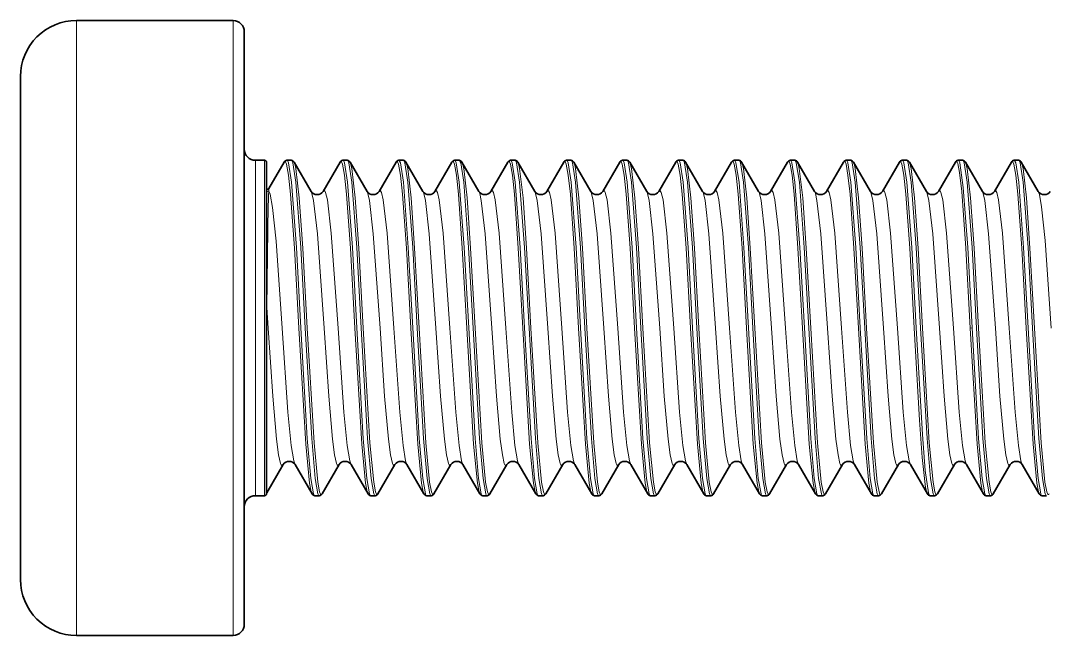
# Model space of a CAD drawing. Extents: x 145 to 857, y 42 to 790.
# Drawn here: x 145.5 to 154.67, y 291.33 to 296.83 of the extents above; entities that cross this region are included whole.
import ezdxf

# ---------------------------------------------------------------- set-up
doc = ezdxf.new("R2010")
doc.units = 0

msp = doc.modelspace()

# ---------------------------------------------------------------- linework, layer by layer
at = {"color": 7, "lineweight": 13, "ltscale": 0.035789}
for p, q in [((145.9994, 296.8292), (145.9994, 295.3976)), ((147.3994, 296.8292), (147.3994, 295.3976))]:
    msp.add_line(p, q, dxfattribs=at)
at = {"color": 7, "lineweight": 35, "ltscale": 0.035}
for p, q in [((147.3994, 296.8292), (145.9994, 296.8292)), ((147.3994, 291.3292), (145.9994, 291.3292))]:
    msp.add_line(p, q, dxfattribs=at)
at = {"color": 7, "lineweight": 35, "ltscale": 0.034488}
msp.add_line((147.4994, 296.7292), (147.4994, 295.3497), dxfattribs=at)
at = {"color": 7, "lineweight": 35, "ltscale": 0.029282}
msp.add_line((145.4994, 296.3292), (145.4994, 295.1579), dxfattribs=at)
at = {"color": 7, "lineweight": 13, "ltscale": 0.019522}
for p, q in [((147.5993, 295.5792), (147.5993, 294.7983)), ((147.6794, 295.5792), (147.6794, 294.7983))]:
    msp.add_line(p, q, dxfattribs=at)
at = {"color": 7, "lineweight": 35, "ltscale": 0.002}
for p, q in [((147.6794, 295.5792), (147.5993, 295.5792)), ((147.6794, 292.5792), (147.5993, 292.5792))]:
    msp.add_line(p, q, dxfattribs=at)
at = {"color": 7, "lineweight": 35, "ltscale": 0.00686}
msp.add_line((147.8557, 295.5629), (147.718, 295.3255), dxfattribs=at)
at = {"color": 7, "lineweight": 35, "ltscale": 0.00098381}
for p, q in [((147.9198, 295.5792), (147.8804, 295.5792)), ((148.4198, 295.5792), (148.3804, 295.5792)), ((148.9198, 295.5792), (148.8804, 295.5792)), ((149.4198, 295.5792), (149.3804, 295.5792)), ((149.9198, 295.5792), (149.8804, 295.5792)), ((150.4198, 295.5792), (150.3804, 295.5792)), ((150.9198, 295.5792), (150.8804, 295.5792)), ((151.4198, 295.5792), (151.3804, 295.5792)), ((151.9198, 295.5792), (151.8804, 295.5792)), ((152.4198, 295.5792), (152.3804, 295.5792)), ((152.9198, 295.5792), (152.8804, 295.5792)), ((153.4198, 295.5792), (153.3804, 295.5792)), ((153.9198, 295.5792), (153.8804, 295.5792)), ((154.4198, 295.5792), (154.3804, 295.5792)), ((148.1698, 292.5792), (148.1304, 292.5792)), ((148.6698, 292.5792), (148.6304, 292.5792)), ((149.1698, 292.5792), (149.1304, 292.5792)), ((149.6698, 292.5792), (149.6304, 292.5792)), ((150.1698, 292.5792), (150.1304, 292.5792)), ((150.6698, 292.5792), (150.6304, 292.5792)), ((151.1698, 292.5792), (151.1304, 292.5792)), ((151.6698, 292.5792), (151.6304, 292.5792)), ((152.1698, 292.5792), (152.1304, 292.5792)), ((152.6698, 292.5792), (152.6304, 292.5792)), ((153.1698, 292.5792), (153.1304, 292.5792)), ((153.6698, 292.5792), (153.6304, 292.5792)), ((154.1698, 292.5792), (154.1304, 292.5792)), ((154.6698, 292.5792), (154.6304, 292.5792))]:
    msp.add_line(p, q, dxfattribs=at)
at = {"color": 7, "lineweight": 35, "ltscale": 0.007571}
for p, q in [((147.9445, 295.5629), (148.0965, 295.3009)), ((148.3557, 295.5629), (148.2037, 295.3009)), ((148.4445, 295.5629), (148.5965, 295.3009)), ((148.8557, 295.5629), (148.7037, 295.3009)), ((148.9445, 295.5629), (149.0965, 295.3009)), ((149.3557, 295.5629), (149.2037, 295.3009)), ((149.4445, 295.5629), (149.5965, 295.3009)), ((149.8557, 295.5629), (149.7037, 295.3009)), ((149.9445, 295.5629), (150.0965, 295.3009)), ((150.3557, 295.5629), (150.2037, 295.3009)), ((150.4445, 295.5629), (150.5965, 295.3009)), ((150.8557, 295.5629), (150.7037, 295.3009)), ((150.9445, 295.5629), (151.0965, 295.3009)), ((151.3557, 295.5629), (151.2037, 295.3009)), ((151.4445, 295.5629), (151.5965, 295.3009)), ((151.8557, 295.5629), (151.7037, 295.3009)), ((151.9445, 295.5629), (152.0965, 295.3009)), ((152.3557, 295.5629), (152.2037, 295.3009)), ((152.4445, 295.5629), (152.5965, 295.3009)), ((152.8557, 295.5629), (152.7037, 295.3009)), ((152.9445, 295.5629), (153.0965, 295.3009)), ((153.3557, 295.5629), (153.2037, 295.3009)), ((153.4445, 295.5629), (153.5965, 295.3009)), ((153.8557, 295.5629), (153.7037, 295.3009)), ((153.9445, 295.5629), (154.0965, 295.3009)), ((154.3557, 295.5629), (154.2037, 295.3009)), ((154.4445, 295.5629), (154.5965, 295.3009))]:
    msp.add_line(p, q, dxfattribs=at)
at = {"color": 7, "lineweight": 35, "ltscale": 0.019261}
msp.add_line((147.6994, 295.5592), (147.6994, 294.7888), dxfattribs=at)
at = {"color": 7, "lineweight": 13, "ltscale": 0.101711}
for p, q in [((145.9994, 295.3976), (145.9994, 291.3292)), ((147.3994, 295.3976), (147.3994, 291.3292))]:
    msp.add_line(p, q, dxfattribs=at)
at = {"color": 7, "lineweight": 35, "ltscale": 0.098013}
msp.add_line((147.4994, 295.3497), (147.4994, 291.4292), dxfattribs=at)
at = {"color": 7, "lineweight": 13, "ltscale": 0.000495148}
msp.add_line((147.718, 295.3255), (147.718, 295.3057), dxfattribs=at)
at = {"color": 7, "lineweight": 35, "ltscale": 0.083218}
msp.add_line((145.4994, 295.1579), (145.4994, 291.8292), dxfattribs=at)
at = {"color": 7, "lineweight": 13, "ltscale": 0.017363}
msp.add_line((147.7094, 294.9566), (147.7007, 294.2621), dxfattribs=at)
at = {"color": 7, "lineweight": 13, "ltscale": 0.055478}
for p, q in [((147.5993, 294.7983), (147.5993, 292.5792)), ((147.6794, 294.7983), (147.6794, 292.5792))]:
    msp.add_line(p, q, dxfattribs=at)
at = {"color": 7, "lineweight": 35, "ltscale": 0.054739}
msp.add_line((147.6994, 294.7888), (147.6994, 292.5992), dxfattribs=at)
at = {"color": 7, "lineweight": 13, "ltscale": 0.017865}
for p, q in [((147.9881, 294.0792), (147.9483, 294.7927)), ((148.4881, 294.0792), (148.4483, 294.7927)), ((148.9881, 294.0792), (148.9483, 294.7927)), ((149.4881, 294.0792), (149.4483, 294.7927)), ((149.9881, 294.0792), (149.9483, 294.7927)), ((150.4881, 294.0792), (150.4483, 294.7927)), ((150.9881, 294.0792), (150.9483, 294.7927)), ((151.4881, 294.0792), (151.4483, 294.7927)), ((151.9881, 294.0792), (151.9483, 294.7927)), ((152.4881, 294.0792), (152.4483, 294.7927)), ((152.9881, 294.0792), (152.9483, 294.7927)), ((153.4881, 294.0792), (153.4483, 294.7927)), ((153.9881, 294.0792), (153.9483, 294.7927)), ((154.4881, 294.0792), (154.4483, 294.7927))]:
    msp.add_line(p, q, dxfattribs=at)
at = {"color": 7, "lineweight": 13, "ltscale": 0.017982}
for p, q in [((148.0054, 294.0801), (147.9656, 294.7983)), ((148.5054, 294.0801), (148.4656, 294.7983)), ((149.0054, 294.0801), (148.9656, 294.7983)), ((149.5054, 294.0801), (149.4656, 294.7983)), ((150.0054, 294.0801), (149.9656, 294.7983)), ((150.5054, 294.0801), (150.4656, 294.7983)), ((151.0054, 294.0801), (150.9656, 294.7983)), ((151.5054, 294.0801), (151.4656, 294.7983)), ((152.0054, 294.0801), (151.9656, 294.7983)), ((152.5054, 294.0801), (152.4656, 294.7983)), ((153.0054, 294.0801), (152.9656, 294.7983)), ((153.5054, 294.0801), (153.4656, 294.7983)), ((154.0054, 294.0801), (153.9656, 294.7983)), ((154.5054, 294.0801), (154.4656, 294.7983))]:
    msp.add_line(p, q, dxfattribs=at)
at = {"color": 7, "lineweight": 13, "ltscale": 0.018029}
for p, q in [((148.005, 294.7983), (148.0448, 294.0783)), ((148.505, 294.7983), (148.5448, 294.0783)), ((149.005, 294.7983), (149.0448, 294.0783)), ((149.505, 294.7983), (149.5448, 294.0783)), ((150.005, 294.7983), (150.0448, 294.0783)), ((150.505, 294.7983), (150.5448, 294.0783)), ((151.005, 294.7983), (151.0448, 294.0783)), ((151.505, 294.7983), (151.5448, 294.0783)), ((152.005, 294.7983), (152.0448, 294.0783)), ((152.505, 294.7983), (152.5448, 294.0783)), ((153.005, 294.7983), (153.0448, 294.0783)), ((153.505, 294.7983), (153.5448, 294.0783)), ((154.005, 294.7983), (154.0448, 294.0783)), ((154.505, 294.7983), (154.5448, 294.0783))]:
    msp.add_line(p, q, dxfattribs=at)
at = {"color": 7, "lineweight": 13, "ltscale": 0.017906}
for p, q in [((148.0223, 294.7944), (148.0621, 294.0792)), ((148.5223, 294.7944), (148.5621, 294.0792)), ((149.0223, 294.7944), (149.0621, 294.0792)), ((149.5223, 294.7944), (149.5621, 294.0792)), ((150.0223, 294.7944), (150.0621, 294.0792)), ((150.5223, 294.7944), (150.5621, 294.0792)), ((151.0223, 294.7944), (151.0621, 294.0792)), ((151.5223, 294.7944), (151.5621, 294.0792)), ((152.0223, 294.7944), (152.0621, 294.0792)), ((152.5223, 294.7944), (152.5621, 294.0792)), ((153.0223, 294.7944), (153.0621, 294.0792)), ((153.5223, 294.7944), (153.5621, 294.0792)), ((154.0223, 294.7944), (154.0621, 294.0792)), ((154.5223, 294.7944), (154.5621, 294.0792))]:
    msp.add_line(p, q, dxfattribs=at)
at = {"color": 7, "lineweight": 13, "ltscale": 4.64078e-05}
msp.add_line((147.7007, 294.2621), (147.6994, 294.2634), dxfattribs=at)
at = {"color": 7, "lineweight": 13, "ltscale": 0.004573}
msp.add_line((147.7007, 294.2621), (147.7007, 294.0792), dxfattribs=at)
at = {"color": 7, "lineweight": 13, "ltscale": 0.004583}
msp.add_line((147.7126, 294.0792), (147.7007, 294.2621), dxfattribs=at)
at = {"color": 7, "lineweight": 13, "ltscale": 0.036823}
msp.add_line((147.7007, 292.6063), (147.7007, 294.0792), dxfattribs=at)
at = {"color": 7, "lineweight": 13, "ltscale": 0.000433192}
msp.add_line((153.9881, 294.0792), (154.0054, 294.0801), dxfattribs=at)
at = {"color": 7, "lineweight": 35, "ltscale": 0.007261}
msp.add_line((147.7007, 292.6063), (147.8465, 292.8575), dxfattribs=at)
at = {"color": 7, "lineweight": 35, "ltscale": 0.007572}
for p, q in [((148.1057, 292.5956), (147.9537, 292.8575)), ((148.1945, 292.5956), (148.3465, 292.8575)), ((148.6057, 292.5956), (148.4537, 292.8575)), ((148.6945, 292.5956), (148.8465, 292.8575)), ((149.1057, 292.5956), (148.9537, 292.8575)), ((149.1945, 292.5956), (149.3465, 292.8575)), ((149.6057, 292.5956), (149.4537, 292.8575)), ((149.6945, 292.5956), (149.8465, 292.8575)), ((150.1057, 292.5956), (149.9537, 292.8575)), ((150.1945, 292.5956), (150.3465, 292.8575)), ((150.6057, 292.5956), (150.4537, 292.8575)), ((150.6945, 292.5956), (150.8465, 292.8575)), ((151.1057, 292.5956), (150.9537, 292.8575)), ((151.1945, 292.5956), (151.3465, 292.8575)), ((151.6057, 292.5956), (151.4537, 292.8575)), ((151.6945, 292.5956), (151.8465, 292.8575)), ((152.1057, 292.5956), (151.9537, 292.8575)), ((152.1945, 292.5956), (152.3465, 292.8575)), ((152.6057, 292.5956), (152.4537, 292.8575)), ((152.6945, 292.5956), (152.8465, 292.8575)), ((153.1057, 292.5956), (152.9537, 292.8575)), ((153.1945, 292.5956), (153.3465, 292.8575)), ((153.6057, 292.5956), (153.4537, 292.8575)), ((153.6945, 292.5956), (153.8465, 292.8575)), ((154.1057, 292.5956), (153.9537, 292.8575)), ((154.1945, 292.5956), (154.3465, 292.8575)), ((154.6057, 292.5956), (154.4537, 292.8575))]:
    msp.add_line(p, q, dxfattribs=at)
at = {"color": 7, "lineweight": 35, "ltscale": 9.44606e-05}
msp.add_line((147.7007, 292.6063), (147.6995, 292.6028), dxfattribs=at)
at = {"color": 7, "lineweight": 13}
for points in [[(147.8557, 295.5629), (147.8602, 295.5682), (147.8624, 295.5692), (147.8647, 295.5689), (147.8661, 295.5681), (147.8691, 295.5649), (147.878, 295.543), (147.8954, 295.4475), (147.9139, 295.2753), (147.9483, 294.7927)], [(147.8804, 295.5792), (147.882, 295.5789), (147.8851, 295.5766), (147.8882, 295.5721), (147.8944, 295.5562), (147.9215, 295.3839), (147.9656, 294.7983)], [(147.9198, 295.5792), (147.9213, 295.5789), (147.9244, 295.5766), (147.9275, 295.5721), (147.9337, 295.5562), (147.9608, 295.3839), (148.005, 294.7983)], [(147.9445, 295.5629), (147.9498, 295.5503), (147.9604, 295.5058), (147.9909, 295.242), (148.0223, 294.7944)], [(148.3557, 295.5629), (148.3602, 295.5682), (148.3624, 295.5692), (148.3647, 295.5689), (148.3661, 295.5681), (148.3691, 295.5649), (148.378, 295.543), (148.3954, 295.4475), (148.4139, 295.2753), (148.4483, 294.7927)], [(148.3804, 295.5792), (148.382, 295.5789), (148.3851, 295.5766), (148.3882, 295.5721), (148.3944, 295.5562), (148.4215, 295.3839), (148.4656, 294.7983)], [(148.4198, 295.5792), (148.4213, 295.5789), (148.4244, 295.5766), (148.4275, 295.5721), (148.4337, 295.5562), (148.4608, 295.3839), (148.505, 294.7983)], [(148.4445, 295.5629), (148.4498, 295.5503), (148.4604, 295.5058), (148.4909, 295.242), (148.5223, 294.7944)], [(148.8557, 295.5629), (148.8602, 295.5682), (148.8624, 295.5692), (148.8647, 295.5689), (148.8661, 295.5681), (148.8691, 295.5649), (148.878, 295.543), (148.8954, 295.4475), (148.9139, 295.2753), (148.9483, 294.7927)], [(148.8804, 295.5792), (148.882, 295.5789), (148.8851, 295.5766), (148.8882, 295.5721), (148.8944, 295.5562), (148.9215, 295.3839), (148.9656, 294.7983)], [(148.9198, 295.5792), (148.9213, 295.5789), (148.9244, 295.5766), (148.9275, 295.5721), (148.9337, 295.5562), (148.9608, 295.3839), (149.005, 294.7983)], [(148.9445, 295.5629), (148.9498, 295.5503), (148.9604, 295.5058), (148.9909, 295.242), (149.0223, 294.7944)], [(149.3557, 295.5629), (149.3602, 295.5682), (149.3624, 295.5692), (149.3647, 295.5689), (149.3661, 295.5681), (149.3691, 295.5649), (149.378, 295.543), (149.3954, 295.4475), (149.4139, 295.2753), (149.4483, 294.7927)], [(149.3804, 295.5792), (149.382, 295.5789), (149.3851, 295.5766), (149.3882, 295.5721), (149.3944, 295.5562), (149.4215, 295.3839), (149.4656, 294.7983)], [(149.4198, 295.5792), (149.4213, 295.5789), (149.4244, 295.5766), (149.4275, 295.5721), (149.4337, 295.5562), (149.4608, 295.3839), (149.505, 294.7983)], [(149.4445, 295.5629), (149.4498, 295.5503), (149.4604, 295.5058), (149.4909, 295.242), (149.5223, 294.7944)], [(149.8557, 295.5629), (149.8602, 295.5682), (149.8624, 295.5692), (149.8647, 295.5689), (149.8661, 295.5681), (149.8691, 295.5649), (149.878, 295.543), (149.8954, 295.4475), (149.9139, 295.2753), (149.9483, 294.7927)], [(149.8804, 295.5792), (149.882, 295.5789), (149.8851, 295.5766), (149.8882, 295.5721), (149.8944, 295.5562), (149.9215, 295.3839), (149.9656, 294.7983)], [(149.9198, 295.5792), (149.9213, 295.5789), (149.9244, 295.5766), (149.9275, 295.5721), (149.9337, 295.5562), (149.9608, 295.3839), (150.005, 294.7983)], [(149.9445, 295.5629), (149.9498, 295.5503), (149.9604, 295.5058), (149.9909, 295.242), (150.0223, 294.7944)], [(150.3557, 295.5629), (150.3602, 295.5682), (150.3624, 295.5692), (150.3647, 295.5689), (150.3661, 295.5681), (150.3691, 295.5649), (150.378, 295.543), (150.3954, 295.4475), (150.4139, 295.2753), (150.4483, 294.7927)], [(150.3804, 295.5792), (150.382, 295.5789), (150.3851, 295.5766), (150.3882, 295.5721), (150.3944, 295.5562), (150.4215, 295.3839), (150.4656, 294.7983)], [(150.4198, 295.5792), (150.4213, 295.5789), (150.4244, 295.5766), (150.4275, 295.5721), (150.4337, 295.5562), (150.4608, 295.3839), (150.505, 294.7983)], [(150.4445, 295.5629), (150.4498, 295.5503), (150.4604, 295.5058), (150.4909, 295.242), (150.5223, 294.7944)], [(150.8557, 295.5629), (150.8602, 295.5682), (150.8624, 295.5692), (150.8647, 295.5689), (150.8661, 295.5681), (150.8691, 295.5649), (150.878, 295.543), (150.8954, 295.4475), (150.9139, 295.2753), (150.9483, 294.7927)], [(150.8804, 295.5792), (150.882, 295.5789), (150.8851, 295.5766), (150.8882, 295.5721), (150.8944, 295.5562), (150.9215, 295.3839), (150.9656, 294.7983)], [(150.9198, 295.5792), (150.9213, 295.5789), (150.9244, 295.5766), (150.9275, 295.5721), (150.9337, 295.5562), (150.9608, 295.3839), (151.005, 294.7983)], [(150.9445, 295.5629), (150.9498, 295.5503), (150.9604, 295.5058), (150.9909, 295.242), (151.0223, 294.7944)], [(151.3557, 295.5629), (151.3602, 295.5682), (151.3624, 295.5692), (151.3647, 295.5689), (151.3661, 295.5681), (151.3691, 295.5649), (151.378, 295.543), (151.3954, 295.4475), (151.4139, 295.2753), (151.4483, 294.7927)], [(151.3804, 295.5792), (151.382, 295.5789), (151.3851, 295.5766), (151.3882, 295.5721), (151.3944, 295.5562), (151.4215, 295.3839), (151.4656, 294.7983)], [(151.4198, 295.5792), (151.4213, 295.5789), (151.4244, 295.5766), (151.4275, 295.5721), (151.4337, 295.5562), (151.4608, 295.3839), (151.505, 294.7983)], [(151.4445, 295.5629), (151.4498, 295.5503), (151.4604, 295.5058), (151.4909, 295.242), (151.5223, 294.7944)], [(151.8557, 295.5629), (151.8602, 295.5682), (151.8624, 295.5692), (151.8647, 295.5689), (151.8661, 295.5681), (151.8691, 295.5649), (151.878, 295.543), (151.8954, 295.4475), (151.9139, 295.2753), (151.9483, 294.7927)], [(151.8804, 295.5792), (151.882, 295.5789), (151.8851, 295.5766), (151.8882, 295.5721), (151.8944, 295.5562), (151.9215, 295.3839), (151.9656, 294.7983)], [(151.9198, 295.5792), (151.9213, 295.5789), (151.9244, 295.5766), (151.9275, 295.5721), (151.9337, 295.5562), (151.9608, 295.3839), (152.005, 294.7983)], [(151.9445, 295.5629), (151.9498, 295.5503), (151.9604, 295.5058), (151.9909, 295.242), (152.0223, 294.7944)], [(152.3557, 295.5629), (152.3602, 295.5682), (152.3624, 295.5692), (152.3647, 295.5689), (152.3661, 295.5681), (152.3691, 295.5649), (152.378, 295.543), (152.3954, 295.4475), (152.4139, 295.2753), (152.4483, 294.7927)], [(152.3804, 295.5792), (152.382, 295.5789), (152.3851, 295.5766), (152.3882, 295.5721), (152.3944, 295.5562), (152.4215, 295.3839), (152.4656, 294.7983)], [(152.4198, 295.5792), (152.4213, 295.5789), (152.4244, 295.5766), (152.4275, 295.5721), (152.4337, 295.5562), (152.4608, 295.3839), (152.505, 294.7983)], [(152.4445, 295.5629), (152.4498, 295.5503), (152.4604, 295.5058), (152.4909, 295.242), (152.5223, 294.7944)], [(152.8557, 295.5629), (152.8602, 295.5682), (152.8624, 295.5692), (152.8647, 295.5689), (152.8661, 295.5681), (152.8691, 295.5649), (152.878, 295.543), (152.8954, 295.4475), (152.9139, 295.2753), (152.9483, 294.7927)], [(152.8804, 295.5792), (152.882, 295.5789), (152.8851, 295.5766), (152.8882, 295.5721), (152.8944, 295.5562), (152.9215, 295.3839), (152.9656, 294.7983)], [(152.9198, 295.5792), (152.9213, 295.5789), (152.9244, 295.5766), (152.9275, 295.5721), (152.9337, 295.5562), (152.9608, 295.3839), (153.005, 294.7983)], [(152.9445, 295.5629), (152.9498, 295.5503), (152.9604, 295.5058), (152.9909, 295.242), (153.0223, 294.7944)], [(153.3557, 295.5629), (153.3602, 295.5682), (153.3624, 295.5692), (153.3647, 295.5689), (153.3661, 295.5681), (153.3691, 295.5649), (153.378, 295.543), (153.3954, 295.4475), (153.4139, 295.2753), (153.4483, 294.7927)], [(153.3804, 295.5792), (153.382, 295.5789), (153.3851, 295.5766), (153.3882, 295.5721), (153.3944, 295.5562), (153.4215, 295.3839), (153.4656, 294.7983)], [(153.4198, 295.5792), (153.4213, 295.5789), (153.4244, 295.5766), (153.4275, 295.5721), (153.4337, 295.5562), (153.4608, 295.3839), (153.505, 294.7983)], [(153.4445, 295.5629), (153.4498, 295.5503), (153.4604, 295.5058), (153.4909, 295.242), (153.5223, 294.7944)], [(153.9483, 294.7927), (153.9117, 295.299), (153.8921, 295.4713), (153.8761, 295.5493), (153.8707, 295.5624), (153.868, 295.5664), (153.8652, 295.5687), (153.8639, 295.5691), (153.8612, 295.5688), (153.8593, 295.5676), (153.8557, 295.5629)], [(153.9656, 294.7983), (153.9265, 295.335), (153.8943, 295.5564), (153.8888, 295.571), (153.8851, 295.5767), (153.8832, 295.5783), (153.8804, 295.5792)], [(153.9198, 295.5792), (153.9213, 295.5789), (153.9244, 295.5766), (153.9275, 295.5721), (153.9337, 295.5562), (153.9608, 295.3839), (154.005, 294.7983)], [(153.9445, 295.5629), (153.9498, 295.5503), (153.9604, 295.5058), (153.9909, 295.242), (154.0223, 294.7944)], [(154.3557, 295.5629), (154.3602, 295.5682), (154.3624, 295.5692), (154.3647, 295.5689), (154.3661, 295.5681), (154.3691, 295.5649), (154.378, 295.543), (154.3954, 295.4475), (154.4139, 295.2753), (154.4483, 294.7927)], [(154.3804, 295.5792), (154.382, 295.5789), (154.3851, 295.5766), (154.3882, 295.5721), (154.3944, 295.5562), (154.4215, 295.3839), (154.4656, 294.7983)], [(154.4198, 295.5792), (154.4213, 295.5789), (154.4244, 295.5766), (154.4275, 295.5721), (154.4337, 295.5562), (154.4608, 295.3839), (154.505, 294.7983)], [(154.4445, 295.5629), (154.4498, 295.5503), (154.4604, 295.5058), (154.4909, 295.242), (154.5223, 294.7944)], [(147.8376, 294.0792), (147.7832, 294.8555), (147.7525, 295.1568), (147.7311, 295.2753), (147.72, 295.3033), (147.718, 295.3057)], [(148.2126, 294.0792), (148.1526, 294.9208), (148.1182, 295.2189), (148.1038, 295.2831), (148.0965, 295.3009)], [(148.3376, 294.0792), (148.2769, 294.928), (148.2421, 295.225), (148.2262, 295.2906), (148.2181, 295.3057), (148.214, 295.3084), (148.2099, 295.3079), (148.2058, 295.3041), (148.2037, 295.3009)], [(148.7126, 294.0792), (148.6526, 294.9208), (148.6182, 295.2189), (148.6038, 295.2831), (148.5965, 295.3009)], [(148.8376, 294.0792), (148.7769, 294.928), (148.7421, 295.225), (148.7262, 295.2906), (148.7181, 295.3057), (148.714, 295.3084), (148.7099, 295.3079), (148.7058, 295.3041), (148.7037, 295.3009)], [(149.2126, 294.0792), (149.1526, 294.9208), (149.1182, 295.2189), (149.1038, 295.2831), (149.0965, 295.3009)], [(149.3376, 294.0792), (149.2769, 294.928), (149.2421, 295.225), (149.2262, 295.2906), (149.2181, 295.3057), (149.214, 295.3084), (149.2099, 295.3079), (149.2058, 295.3041), (149.2037, 295.3009)], [(149.7126, 294.0792), (149.6526, 294.9208), (149.6182, 295.2189), (149.6038, 295.2831), (149.5965, 295.3009)], [(149.8376, 294.0792), (149.7769, 294.928), (149.7421, 295.225), (149.7262, 295.2906), (149.7181, 295.3057), (149.714, 295.3084), (149.7099, 295.3079), (149.7058, 295.3041), (149.7037, 295.3009)], [(150.2126, 294.0792), (150.1526, 294.9208), (150.1182, 295.2189), (150.1038, 295.2831), (150.0965, 295.3009)], [(150.3376, 294.0792), (150.2769, 294.928), (150.2421, 295.225), (150.2262, 295.2906), (150.2181, 295.3057), (150.214, 295.3084), (150.2099, 295.3079), (150.2058, 295.3041), (150.2037, 295.3009)], [(150.7126, 294.0792), (150.6526, 294.9208), (150.6182, 295.2189), (150.6038, 295.2831), (150.5965, 295.3009)], [(150.8376, 294.0792), (150.7769, 294.928), (150.7421, 295.225), (150.7262, 295.2906), (150.7181, 295.3057), (150.714, 295.3084), (150.7099, 295.3079), (150.7058, 295.3041), (150.7037, 295.3009)], [(151.2126, 294.0792), (151.1526, 294.9208), (151.1182, 295.2189), (151.1038, 295.2831), (151.0965, 295.3009)], [(151.3376, 294.0792), (151.2769, 294.928), (151.2421, 295.225), (151.2262, 295.2906), (151.2181, 295.3057), (151.214, 295.3084), (151.2099, 295.3079), (151.2058, 295.3041), (151.2037, 295.3009)], [(151.7126, 294.0792), (151.6526, 294.9208), (151.6182, 295.2189), (151.6038, 295.2831), (151.5965, 295.3009)], [(151.8376, 294.0792), (151.7769, 294.928), (151.7421, 295.225), (151.7262, 295.2906), (151.7181, 295.3057), (151.714, 295.3084), (151.7099, 295.3079), (151.7058, 295.3041), (151.7037, 295.3009)], [(152.2126, 294.0792), (152.1526, 294.9208), (152.1182, 295.2189), (152.1038, 295.2831), (152.0965, 295.3009)], [(152.3376, 294.0792), (152.2769, 294.928), (152.2421, 295.225), (152.2262, 295.2906), (152.2181, 295.3057), (152.214, 295.3084), (152.2099, 295.3079), (152.2058, 295.3041), (152.2037, 295.3009)], [(152.7126, 294.0792), (152.6526, 294.9208), (152.6182, 295.2189), (152.6038, 295.2831), (152.5965, 295.3009)], [(152.8376, 294.0792), (152.7769, 294.928), (152.7421, 295.225), (152.7262, 295.2906), (152.7181, 295.3057), (152.714, 295.3084), (152.7099, 295.3079), (152.7058, 295.3041), (152.7037, 295.3009)], [(153.2126, 294.0792), (153.1526, 294.9208), (153.1182, 295.2189), (153.1038, 295.2831), (153.0965, 295.3009)], [(153.3376, 294.0792), (153.2769, 294.928), (153.2421, 295.225), (153.2262, 295.2906), (153.2181, 295.3057), (153.214, 295.3084), (153.2099, 295.3079), (153.2058, 295.3041), (153.2037, 295.3009)], [(153.7126, 294.0792), (153.6526, 294.9208), (153.6182, 295.2189), (153.6038, 295.2831), (153.5965, 295.3009)], [(153.8376, 294.0792), (153.7769, 294.928), (153.7421, 295.225), (153.7262, 295.2906), (153.7181, 295.3057), (153.714, 295.3084), (153.7099, 295.3079), (153.7058, 295.3041), (153.7037, 295.3009)], [(154.2126, 294.0792), (154.1526, 294.9208), (154.1182, 295.2189), (154.1038, 295.2831), (154.0965, 295.3009)], [(154.3376, 294.0792), (154.2769, 294.928), (154.2421, 295.225), (154.2262, 295.2906), (154.2181, 295.3057), (154.214, 295.3084), (154.2099, 295.3079), (154.2058, 295.3041), (154.2037, 295.3009)], [(154.7126, 294.0792), (154.6577, 294.8616), (154.6267, 295.1631), (154.6068, 295.2729), (154.5965, 295.3009)], [(147.8465, 292.8575), (147.8425, 292.8521), (147.8404, 292.8506), (147.8374, 292.8499), (147.8359, 292.8501), (147.8329, 292.852), (147.8298, 292.8557), (147.8238, 292.8682), (147.8063, 292.9439), (147.7876, 293.0844), (147.7538, 293.4708), (147.7126, 294.0792)], [(147.9537, 292.8575), (147.9418, 292.8914), (147.9192, 293.0279), (147.8899, 293.3277), (147.8376, 294.0792)], [(147.9881, 294.0792), (148.0494, 293.041), (148.0833, 292.692), (148.0982, 292.6152), (148.1057, 292.5956)], [(148.0054, 294.0801), (148.0626, 293.0918), (148.094, 292.7335), (148.1181, 292.5972), (148.1236, 292.5848), (148.1263, 292.5812), (148.129, 292.5794), (148.1304, 292.5792)], [(148.0448, 294.0783), (148.102, 293.0911), (148.1334, 292.7333), (148.1574, 292.5972), (148.1629, 292.5848), (148.1656, 292.5812), (148.1684, 292.5794), (148.1698, 292.5792)], [(148.0621, 294.0792), (148.1226, 293.0525), (148.156, 292.7016), (148.1729, 292.6129), (148.1815, 292.5929), (148.1844, 292.5901), (148.1858, 292.5894), (148.188, 292.5893), (148.1901, 292.5903), (148.1945, 292.5956)], [(148.3465, 292.8575), (148.3425, 292.8521), (148.3404, 292.8506), (148.3374, 292.8499), (148.3359, 292.8501), (148.3329, 292.852), (148.3298, 292.8557), (148.3238, 292.8682), (148.3063, 292.9439), (148.2876, 293.0844), (148.2538, 293.4708), (148.2126, 294.0792)], [(148.4537, 292.8575), (148.4418, 292.8914), (148.4192, 293.0279), (148.3899, 293.3277), (148.3376, 294.0792)], [(148.4881, 294.0792), (148.5494, 293.041), (148.5833, 292.692), (148.5982, 292.6152), (148.6057, 292.5956)], [(148.5054, 294.0801), (148.5626, 293.0918), (148.594, 292.7335), (148.6181, 292.5972), (148.6236, 292.5848), (148.6263, 292.5812), (148.629, 292.5794), (148.6304, 292.5792)], [(148.5448, 294.0783), (148.602, 293.0911), (148.6334, 292.7333), (148.6574, 292.5972), (148.6629, 292.5848), (148.6656, 292.5812), (148.6684, 292.5794), (148.6698, 292.5792)], [(148.5621, 294.0792), (148.6226, 293.0525), (148.656, 292.7016), (148.6729, 292.6129), (148.6815, 292.5929), (148.6844, 292.5901), (148.6858, 292.5894), (148.688, 292.5893), (148.6901, 292.5903), (148.6945, 292.5956)], [(148.8465, 292.8575), (148.8425, 292.8521), (148.8404, 292.8506), (148.8374, 292.8499), (148.8359, 292.8501), (148.8329, 292.852), (148.8298, 292.8557), (148.8238, 292.8682), (148.8063, 292.9439), (148.7876, 293.0844), (148.7538, 293.4708), (148.7126, 294.0792)], [(148.9537, 292.8575), (148.9418, 292.8914), (148.9192, 293.0279), (148.8899, 293.3277), (148.8376, 294.0792)], [(148.9881, 294.0792), (149.0494, 293.041), (149.0833, 292.692), (149.0982, 292.6152), (149.1057, 292.5956)], [(149.0054, 294.0801), (149.0626, 293.0918), (149.094, 292.7335), (149.1181, 292.5972), (149.1236, 292.5848), (149.1263, 292.5812), (149.129, 292.5794), (149.1304, 292.5792)], [(149.0448, 294.0783), (149.102, 293.0911), (149.1334, 292.7333), (149.1574, 292.5972), (149.1629, 292.5848), (149.1656, 292.5812), (149.1684, 292.5794), (149.1698, 292.5792)], [(149.0621, 294.0792), (149.1226, 293.0525), (149.156, 292.7016), (149.1729, 292.6129), (149.1815, 292.5929), (149.1844, 292.5901), (149.1858, 292.5894), (149.188, 292.5893), (149.1901, 292.5903), (149.1945, 292.5956)], [(149.3465, 292.8575), (149.3425, 292.8521), (149.3404, 292.8506), (149.3374, 292.8499), (149.3359, 292.8501), (149.3329, 292.852), (149.3298, 292.8557), (149.3238, 292.8682), (149.3063, 292.9439), (149.2876, 293.0844), (149.2538, 293.4708), (149.2126, 294.0792)], [(149.4537, 292.8575), (149.4418, 292.8914), (149.4192, 293.0279), (149.3899, 293.3277), (149.3376, 294.0792)], [(149.4881, 294.0792), (149.5494, 293.041), (149.5833, 292.692), (149.5982, 292.6152), (149.6057, 292.5956)], [(149.5054, 294.0801), (149.5626, 293.0918), (149.594, 292.7335), (149.6181, 292.5972), (149.6236, 292.5848), (149.6263, 292.5812), (149.629, 292.5794), (149.6304, 292.5792)], [(149.5448, 294.0783), (149.602, 293.0911), (149.6334, 292.7333), (149.6574, 292.5972), (149.6629, 292.5848), (149.6656, 292.5812), (149.6684, 292.5794), (149.6698, 292.5792)], [(149.5621, 294.0792), (149.6226, 293.0525), (149.656, 292.7016), (149.6729, 292.6129), (149.6815, 292.5929), (149.6844, 292.5901), (149.6858, 292.5894), (149.688, 292.5893), (149.6901, 292.5903), (149.6945, 292.5956)], [(149.8465, 292.8575), (149.8425, 292.8521), (149.8404, 292.8506), (149.8374, 292.8499), (149.8359, 292.8501), (149.8329, 292.852), (149.8298, 292.8557), (149.8238, 292.8682), (149.8063, 292.9439), (149.7876, 293.0844), (149.7538, 293.4708), (149.7126, 294.0792)], [(149.9537, 292.8575), (149.9418, 292.8914), (149.9192, 293.0279), (149.8899, 293.3277), (149.8376, 294.0792)], [(149.9881, 294.0792), (150.0494, 293.041), (150.0833, 292.692), (150.0982, 292.6152), (150.1057, 292.5956)], [(150.0054, 294.0801), (150.0626, 293.0918), (150.094, 292.7335), (150.1181, 292.5972), (150.1236, 292.5848), (150.1263, 292.5812), (150.129, 292.5794), (150.1304, 292.5792)], [(150.0448, 294.0783), (150.102, 293.0911), (150.1334, 292.7333), (150.1574, 292.5972), (150.1629, 292.5848), (150.1656, 292.5812), (150.1684, 292.5794), (150.1698, 292.5792)], [(150.0621, 294.0792), (150.1226, 293.0525), (150.156, 292.7016), (150.1729, 292.6129), (150.1815, 292.5929), (150.1844, 292.5901), (150.1858, 292.5894), (150.188, 292.5893), (150.1901, 292.5903), (150.1945, 292.5956)], [(150.3465, 292.8575), (150.3425, 292.8521), (150.3404, 292.8506), (150.3374, 292.8499), (150.3359, 292.8501), (150.3329, 292.852), (150.3298, 292.8557), (150.3238, 292.8682), (150.3063, 292.9439), (150.2876, 293.0844), (150.2538, 293.4708), (150.2126, 294.0792)], [(150.4537, 292.8575), (150.4418, 292.8914), (150.4192, 293.0279), (150.3899, 293.3277), (150.3376, 294.0792)], [(150.4881, 294.0792), (150.5494, 293.041), (150.5833, 292.692), (150.5982, 292.6152), (150.6057, 292.5956)], [(150.5054, 294.0801), (150.5626, 293.0918), (150.594, 292.7335), (150.6181, 292.5972), (150.6236, 292.5848), (150.6263, 292.5812), (150.629, 292.5794), (150.6304, 292.5792)], [(150.5448, 294.0783), (150.602, 293.0911), (150.6334, 292.7333), (150.6574, 292.5972), (150.6629, 292.5848), (150.6656, 292.5812), (150.6684, 292.5794), (150.6698, 292.5792)], [(150.5621, 294.0792), (150.6226, 293.0525), (150.656, 292.7016), (150.6729, 292.6129), (150.6815, 292.5929), (150.6844, 292.5901), (150.6858, 292.5894), (150.688, 292.5893), (150.6901, 292.5903), (150.6945, 292.5956)], [(150.8465, 292.8575), (150.8425, 292.8521), (150.8404, 292.8506), (150.8374, 292.8499), (150.8359, 292.8501), (150.8329, 292.852), (150.8298, 292.8557), (150.8238, 292.8682), (150.8063, 292.9439), (150.7876, 293.0844), (150.7538, 293.4708), (150.7126, 294.0792)], [(150.9537, 292.8575), (150.9418, 292.8914), (150.9192, 293.0279), (150.8899, 293.3277), (150.8376, 294.0792)], [(150.9881, 294.0792), (151.0494, 293.041), (151.0833, 292.692), (151.0982, 292.6152), (151.1057, 292.5956)], [(151.0054, 294.0801), (151.0626, 293.0918), (151.094, 292.7335), (151.1181, 292.5972), (151.1236, 292.5848), (151.1263, 292.5812), (151.129, 292.5794), (151.1304, 292.5792)], [(151.0448, 294.0783), (151.102, 293.0911), (151.1334, 292.7333), (151.1574, 292.5972), (151.1629, 292.5848), (151.1656, 292.5812), (151.1684, 292.5794), (151.1698, 292.5792)], [(151.0621, 294.0792), (151.1226, 293.0525), (151.156, 292.7016), (151.1729, 292.6129), (151.1815, 292.5929), (151.1844, 292.5901), (151.1858, 292.5894), (151.188, 292.5893), (151.1901, 292.5903), (151.1945, 292.5956)], [(151.3465, 292.8575), (151.3425, 292.8521), (151.3404, 292.8506), (151.3374, 292.8499), (151.3359, 292.8501), (151.3329, 292.852), (151.3298, 292.8557), (151.3238, 292.8682), (151.3063, 292.9439), (151.2876, 293.0844), (151.2538, 293.4708), (151.2126, 294.0792)], [(151.4537, 292.8575), (151.4418, 292.8914), (151.4192, 293.0279), (151.3899, 293.3277), (151.3376, 294.0792)], [(151.4881, 294.0792), (151.5494, 293.041), (151.5833, 292.692), (151.5982, 292.6152), (151.6057, 292.5956)], [(151.5054, 294.0801), (151.5626, 293.0918), (151.594, 292.7335), (151.6181, 292.5972), (151.6236, 292.5848), (151.6263, 292.5812), (151.629, 292.5794), (151.6304, 292.5792)], [(151.5448, 294.0783), (151.602, 293.0911), (151.6334, 292.7333), (151.6574, 292.5972), (151.6629, 292.5848), (151.6656, 292.5812), (151.6684, 292.5794), (151.6698, 292.5792)], [(151.5621, 294.0792), (151.6226, 293.0525), (151.656, 292.7016), (151.6729, 292.6129), (151.6815, 292.5929), (151.6844, 292.5901), (151.6858, 292.5894), (151.688, 292.5893), (151.6901, 292.5903), (151.6945, 292.5956)], [(151.8465, 292.8575), (151.8425, 292.8521), (151.8404, 292.8506), (151.8374, 292.8499), (151.8359, 292.8501), (151.8329, 292.852), (151.8298, 292.8557), (151.8238, 292.8682), (151.8063, 292.9439), (151.7876, 293.0844), (151.7538, 293.4708), (151.7126, 294.0792)], [(151.9537, 292.8575), (151.9418, 292.8914), (151.9192, 293.0279), (151.8899, 293.3277), (151.8376, 294.0792)], [(151.9881, 294.0792), (152.0494, 293.041), (152.0833, 292.692), (152.0982, 292.6152), (152.1057, 292.5956)], [(152.0054, 294.0801), (152.0626, 293.0918), (152.094, 292.7335), (152.1181, 292.5972), (152.1236, 292.5848), (152.1263, 292.5812), (152.129, 292.5794), (152.1304, 292.5792)], [(152.0448, 294.0783), (152.102, 293.0911), (152.1334, 292.7333), (152.1574, 292.5972), (152.1629, 292.5848), (152.1656, 292.5812), (152.1684, 292.5794), (152.1698, 292.5792)], [(152.0621, 294.0792), (152.1226, 293.0525), (152.156, 292.7016), (152.1729, 292.6129), (152.1815, 292.5929), (152.1844, 292.5901), (152.1858, 292.5894), (152.188, 292.5893), (152.1901, 292.5903), (152.1945, 292.5956)], [(152.3465, 292.8575), (152.3425, 292.8521), (152.3404, 292.8506), (152.3374, 292.8499), (152.3359, 292.8501), (152.3329, 292.852), (152.3298, 292.8557), (152.3238, 292.8682), (152.3063, 292.9439), (152.2876, 293.0844), (152.2538, 293.4708), (152.2126, 294.0792)], [(152.4537, 292.8575), (152.4418, 292.8914), (152.4192, 293.0279), (152.3899, 293.3277), (152.3376, 294.0792)], [(152.4881, 294.0792), (152.5494, 293.041), (152.5833, 292.692), (152.5982, 292.6152), (152.6057, 292.5956)], [(152.5054, 294.0801), (152.5626, 293.0918), (152.594, 292.7335), (152.6181, 292.5972), (152.6236, 292.5848), (152.6263, 292.5812), (152.629, 292.5794), (152.6304, 292.5792)], [(152.5448, 294.0783), (152.602, 293.0911), (152.6334, 292.7333), (152.6574, 292.5972), (152.6629, 292.5848), (152.6656, 292.5812), (152.6684, 292.5794), (152.6698, 292.5792)], [(152.5621, 294.0792), (152.6226, 293.0525), (152.656, 292.7016), (152.6729, 292.6129), (152.6815, 292.5929), (152.6844, 292.5901), (152.6858, 292.5894), (152.688, 292.5893), (152.6901, 292.5903), (152.6945, 292.5956)], [(152.8465, 292.8575), (152.8425, 292.8521), (152.8404, 292.8506), (152.8374, 292.8499), (152.8359, 292.8501), (152.8329, 292.852), (152.8298, 292.8557), (152.8238, 292.8682), (152.8063, 292.9439), (152.7876, 293.0844), (152.7538, 293.4708), (152.7126, 294.0792)], [(152.9537, 292.8575), (152.9418, 292.8914), (152.9192, 293.0279), (152.8899, 293.3277), (152.8376, 294.0792)], [(152.9881, 294.0792), (153.0494, 293.041), (153.0833, 292.692), (153.0982, 292.6152), (153.1057, 292.5956)], [(153.0054, 294.0801), (153.0626, 293.0918), (153.094, 292.7335), (153.1181, 292.5972), (153.1236, 292.5848), (153.1263, 292.5812), (153.129, 292.5794), (153.1304, 292.5792)], [(153.0448, 294.0783), (153.102, 293.0911), (153.1334, 292.7333), (153.1574, 292.5972), (153.1629, 292.5848), (153.1656, 292.5812), (153.1684, 292.5794), (153.1698, 292.5792)], [(153.0621, 294.0792), (153.1226, 293.0525), (153.156, 292.7016), (153.1729, 292.6129), (153.1815, 292.5929), (153.1844, 292.5901), (153.1858, 292.5894), (153.188, 292.5893), (153.1901, 292.5903), (153.1945, 292.5956)], [(153.3465, 292.8575), (153.3425, 292.8521), (153.3404, 292.8506), (153.3374, 292.8499), (153.3359, 292.8501), (153.3329, 292.852), (153.3298, 292.8557), (153.3238, 292.8682), (153.3063, 292.9439), (153.2876, 293.0844), (153.2538, 293.4708), (153.2126, 294.0792)], [(153.4537, 292.8575), (153.4418, 292.8914), (153.4192, 293.0279), (153.3899, 293.3277), (153.3376, 294.0792)], [(153.6057, 292.5956), (153.6003, 292.6082), (153.5897, 292.6531), (153.559, 292.9196), (153.5347, 293.2554), (153.4881, 294.0792)], [(153.6304, 292.5792), (153.6287, 292.5796), (153.6254, 292.5822), (153.622, 292.5876), (153.6153, 292.6061), (153.5862, 292.8053), (153.5601, 293.1277), (153.5054, 294.0801)], [(153.5448, 294.0783), (153.602, 293.0911), (153.6334, 292.7333), (153.6574, 292.5972), (153.6629, 292.5848), (153.6656, 292.5812), (153.6684, 292.5794), (153.6698, 292.5792)], [(153.5621, 294.0792), (153.6226, 293.0525), (153.656, 292.7016), (153.6729, 292.6129), (153.6815, 292.5929), (153.6844, 292.5901), (153.6858, 292.5894), (153.688, 292.5893), (153.6901, 292.5903), (153.6945, 292.5956)], [(153.8465, 292.8575), (153.8425, 292.8521), (153.8404, 292.8506), (153.8374, 292.8499), (153.8359, 292.8501), (153.8329, 292.852), (153.8298, 292.8557), (153.8238, 292.8682), (153.8063, 292.9439), (153.7876, 293.0844), (153.7538, 293.4708), (153.7126, 294.0792)], [(153.9537, 292.8575), (153.9418, 292.8914), (153.9192, 293.0279), (153.8899, 293.3277), (153.8376, 294.0792)], [(153.9881, 294.0792), (154.0494, 293.041), (154.0833, 292.692), (154.0982, 292.6152), (154.1057, 292.5956)], [(154.0054, 294.0801), (154.0626, 293.0918), (154.094, 292.7335), (154.1181, 292.5972), (154.1236, 292.5848), (154.1263, 292.5812), (154.129, 292.5794), (154.1304, 292.5792)], [(154.0448, 294.0783), (154.102, 293.0911), (154.1334, 292.7333), (154.1574, 292.5972), (154.1629, 292.5848), (154.1656, 292.5812), (154.1684, 292.5794), (154.1698, 292.5792)], [(154.0621, 294.0792), (154.1226, 293.0525), (154.156, 292.7016), (154.1729, 292.6129), (154.1815, 292.5929), (154.1844, 292.5901), (154.1858, 292.5894), (154.188, 292.5893), (154.1901, 292.5903), (154.1945, 292.5956)], [(154.3465, 292.8575), (154.3425, 292.8521), (154.3404, 292.8506), (154.3374, 292.8499), (154.3359, 292.8501), (154.3329, 292.852), (154.3298, 292.8557), (154.3238, 292.8682), (154.3063, 292.9439), (154.2876, 293.0844), (154.2538, 293.4708), (154.2126, 294.0792)], [(154.4537, 292.8575), (154.4418, 292.8914), (154.4192, 293.0279), (154.3899, 293.3277), (154.3376, 294.0792)], [(154.4881, 294.0792), (154.5494, 293.041), (154.5833, 292.692), (154.5982, 292.6152), (154.6057, 292.5956)], [(154.5054, 294.0801), (154.5626, 293.0918), (154.594, 292.7335), (154.6181, 292.5972), (154.6236, 292.5848), (154.6263, 292.5812), (154.629, 292.5794), (154.6304, 292.5792)], [(154.5448, 294.0783), (154.602, 293.0911), (154.6334, 292.7333), (154.6574, 292.5972), (154.6629, 292.5848), (154.6656, 292.5812), (154.6684, 292.5794), (154.6698, 292.5792)], [(154.5621, 294.0792), (154.6226, 293.0525), (154.656, 292.7016), (154.6729, 292.6129), (154.6815, 292.5929), (154.6844, 292.5901), (154.6858, 292.5894), (154.688, 292.5893), (154.6901, 292.5903), (154.6945, 292.5956)]]:
    msp.add_lwpolyline(points, dxfattribs=at)
at = {"color": 7, "lineweight": 35}
for centre, radius, start, end in [((145.9994, 296.3292), 0.5, 90, 180.00001), ((147.3993, 296.7292), 0.1, 0.03363, 89.96637), ((147.5994, 295.6793), 0.1, 180.03363, 269.96638), ((147.6793, 295.5592), 0.02, 0.03364, 89.96636), ((147.8821, 295.5503), 0.0291, 93.28986, 154.52627), ((147.9183, 295.5506), 0.0287, 25.10247, 87.12585), ((148.3821, 295.5503), 0.0291, 93.28986, 154.52625), ((148.4183, 295.5506), 0.0287, 25.10247, 87.12585), ((148.8821, 295.5503), 0.0291, 93.28986, 154.52625), ((148.9183, 295.5506), 0.0287, 25.10247, 87.12586), ((149.3821, 295.5503), 0.0291, 93.28986, 154.52625), ((149.4183, 295.5506), 0.0287, 25.10247, 87.12586), ((149.8821, 295.5503), 0.0291, 93.28986, 154.52625), ((149.9183, 295.5506), 0.0287, 25.10247, 87.12585), ((150.3821, 295.5503), 0.0291, 93.28986, 154.52625), ((150.4183, 295.5506), 0.0287, 25.10248, 87.12585), ((150.8821, 295.5503), 0.0291, 93.28987, 154.52627), ((150.9183, 295.5506), 0.0287, 25.10247, 87.12585), ((151.3821, 295.5503), 0.0291, 93.28986, 154.52625), ((151.4183, 295.5506), 0.0287, 25.10247, 87.12585), ((151.8821, 295.5503), 0.0291, 93.28986, 154.52625), ((151.9183, 295.5506), 0.0287, 25.10247, 87.12585), ((152.3821, 295.5503), 0.0291, 93.28986, 154.52625), ((152.4183, 295.5506), 0.0287, 25.10247, 87.12586), ((152.8821, 295.5503), 0.0291, 93.28986, 154.52625), ((152.9183, 295.5506), 0.0287, 25.10247, 87.12585), ((153.3821, 295.5503), 0.0291, 93.28986, 154.52625), ((153.4183, 295.5506), 0.0287, 25.10248, 87.12585), ((153.8822, 295.55), 0.0293, 93.47448, 154.09849), ((153.9183, 295.5506), 0.0287, 25.10247, 87.12585), ((154.3821, 295.5503), 0.0291, 93.28986, 154.52625), ((154.4183, 295.5506), 0.0287, 25.10247, 87.12585), ((147.7094, 295.3306), 0.01, 180.00008, 329.85075), ((148.1491, 295.3358), 0.0632, 213.52554, 270.91805), ((148.1511, 295.3358), 0.0632, 269.08333, 326.47424), ((148.6491, 295.3358), 0.0632, 213.52554, 270.91804), ((148.6511, 295.3358), 0.0632, 269.08332, 326.47424), ((149.1491, 295.3358), 0.0632, 213.52554, 270.91812), ((149.1511, 295.3358), 0.0632, 269.08339, 326.47424), ((149.6491, 295.3358), 0.0632, 213.52554, 270.91812), ((149.6511, 295.3358), 0.0632, 269.0834, 326.47424), ((150.1491, 295.3358), 0.0632, 213.52554, 270.91804), ((150.1511, 295.3358), 0.0632, 269.08332, 326.47424), ((150.6491, 295.3358), 0.0632, 213.52554, 270.918), ((150.6511, 295.3358), 0.0632, 269.08328, 326.47423), ((151.1491, 295.3358), 0.0632, 213.52554, 270.91804), ((151.1511, 295.3358), 0.0632, 269.08332, 326.47424), ((151.6491, 295.3358), 0.0632, 213.52554, 270.91808), ((151.6511, 295.3358), 0.0632, 269.08335, 326.47424), ((152.1491, 295.3358), 0.0632, 213.52554, 270.91806), ((152.1511, 295.3358), 0.0632, 269.08335, 326.47424), ((152.6491, 295.3358), 0.0632, 213.52554, 270.9181), ((152.6511, 295.3358), 0.0632, 269.08337, 326.47424), ((153.1491, 295.3358), 0.0632, 213.52554, 270.91808), ((153.1511, 295.3358), 0.0632, 269.08335, 326.47424), ((153.6491, 295.3358), 0.0632, 213.52554, 270.91802), ((153.6511, 295.3358), 0.0632, 269.0833, 326.47424), ((154.1491, 295.3358), 0.0632, 213.52554, 270.91806), ((154.1511, 295.3358), 0.0632, 269.08335, 326.47424), ((154.6491, 295.3358), 0.0632, 213.52554, 270.91808), ((154.6511, 295.3358), 0.0632, 269.08336, 326.47424), ((147.8991, 292.8227), 0.0632, 89.08199, 146.47446), ((147.9011, 292.8227), 0.0632, 33.52576, 90.91671), ((148.3991, 292.8227), 0.0632, 89.082, 146.47446), ((148.4011, 292.8227), 0.0632, 33.52576, 90.91672), ((148.8991, 292.8227), 0.0632, 89.08195, 146.47446), ((148.9011, 292.8227), 0.0632, 33.52576, 90.91667), ((149.3991, 292.8227), 0.0632, 89.08199, 146.47446), ((149.4011, 292.8227), 0.0632, 33.52577, 90.91671), ((149.8991, 292.8227), 0.0632, 89.08202, 146.47446), ((149.9011, 292.8227), 0.0632, 33.52577, 90.91673), ((150.3991, 292.8227), 0.0632, 89.08192, 146.47446), ((150.4011, 292.8227), 0.0632, 33.52576, 90.91665), ((150.8991, 292.8227), 0.0632, 89.0819, 146.47446), ((150.9011, 292.8227), 0.0632, 33.52576, 90.91663), ((151.3991, 292.8227), 0.0632, 89.08199, 146.47446), ((151.4011, 292.8227), 0.0632, 33.52576, 90.91671), ((151.8991, 292.8227), 0.0632, 89.082, 146.47446), ((151.9011, 292.8227), 0.0632, 33.52576, 90.91672), ((152.3991, 292.8227), 0.0632, 89.08198, 146.47446), ((152.4011, 292.8227), 0.0632, 33.52576, 90.9167), ((152.8991, 292.8227), 0.0632, 89.082, 146.47446), ((152.9011, 292.8227), 0.0632, 33.52576, 90.91672), ((153.3991, 292.8227), 0.0632, 89.08194, 146.47446), ((153.4011, 292.8227), 0.0632, 33.52576, 90.91665), ((153.8991, 292.8227), 0.0632, 89.08198, 146.47446), ((153.9011, 292.8227), 0.0632, 33.52576, 90.9167), ((154.3991, 292.8227), 0.0632, 89.08196, 146.47446), ((154.4011, 292.8227), 0.0632, 33.52576, 90.91668), ((147.5994, 292.4792), 0.1, 90.03362, 179.96637), ((147.6793, 292.5992), 0.02, 270.03362, 359.96638), ((148.1321, 292.6081), 0.0291, 205.47375, 266.71014), ((148.1683, 292.6078), 0.0287, 272.87415, 334.89752), ((148.6321, 292.6081), 0.0291, 205.47375, 266.71014), ((148.6683, 292.6078), 0.0287, 272.87415, 334.89753), ((149.1321, 292.6081), 0.0291, 205.47375, 266.71014), ((149.1683, 292.6078), 0.0287, 272.87415, 334.89752), ((149.6321, 292.6081), 0.0291, 205.47373, 266.71014), ((149.6683, 292.6078), 0.0287, 272.87415, 334.89752), ((150.1321, 292.6081), 0.0291, 205.47373, 266.71014), ((150.1683, 292.6078), 0.0287, 272.87415, 334.89753), ((150.6321, 292.6081), 0.0291, 205.47375, 266.71014), ((150.6683, 292.6078), 0.0287, 272.87414, 334.89753), ((151.1321, 292.6081), 0.0291, 205.47375, 266.71014), ((151.1683, 292.6078), 0.0287, 272.87415, 334.89752), ((151.6321, 292.6081), 0.0291, 205.47375, 266.71014), ((151.6683, 292.6078), 0.0287, 272.87415, 334.89752), ((152.1321, 292.6081), 0.0291, 205.47375, 266.71014), ((152.1683, 292.6078), 0.0287, 272.87415, 334.89752), ((152.6321, 292.6081), 0.0291, 205.47375, 266.71014), ((152.6683, 292.6078), 0.0287, 272.87415, 334.89752), ((153.1321, 292.6081), 0.0291, 205.47375, 266.71014), ((153.1683, 292.6078), 0.0287, 272.87415, 334.89753), ((153.6322, 292.6084), 0.0293, 205.90149, 266.52554), ((153.6681, 292.6081), 0.0291, 273.29237, 334.54046), ((154.1321, 292.6081), 0.0291, 205.47375, 266.71014), ((154.1683, 292.6078), 0.0287, 272.87415, 334.89753), ((154.6321, 292.6081), 0.0291, 205.47375, 266.71014), ((145.9994, 291.8292), 0.5, 179.99999, 270), ((147.3993, 291.4293), 0.1, 270.03363, 359.96637)]:
    msp.add_arc(centre, radius, start, end, dxfattribs=at)
at = {"color": 7, "lineweight": 13}
for centre, radius, start, end in [((147.7094, 295.3109), 0.01, 181.0937, 329.2873), ((159.436, 294.8575), 11.7268, 177.80947, 179.51589)]:
    msp.add_arc(centre, radius, start, end, dxfattribs=at)

doc.saveas('drawing.dxf')
